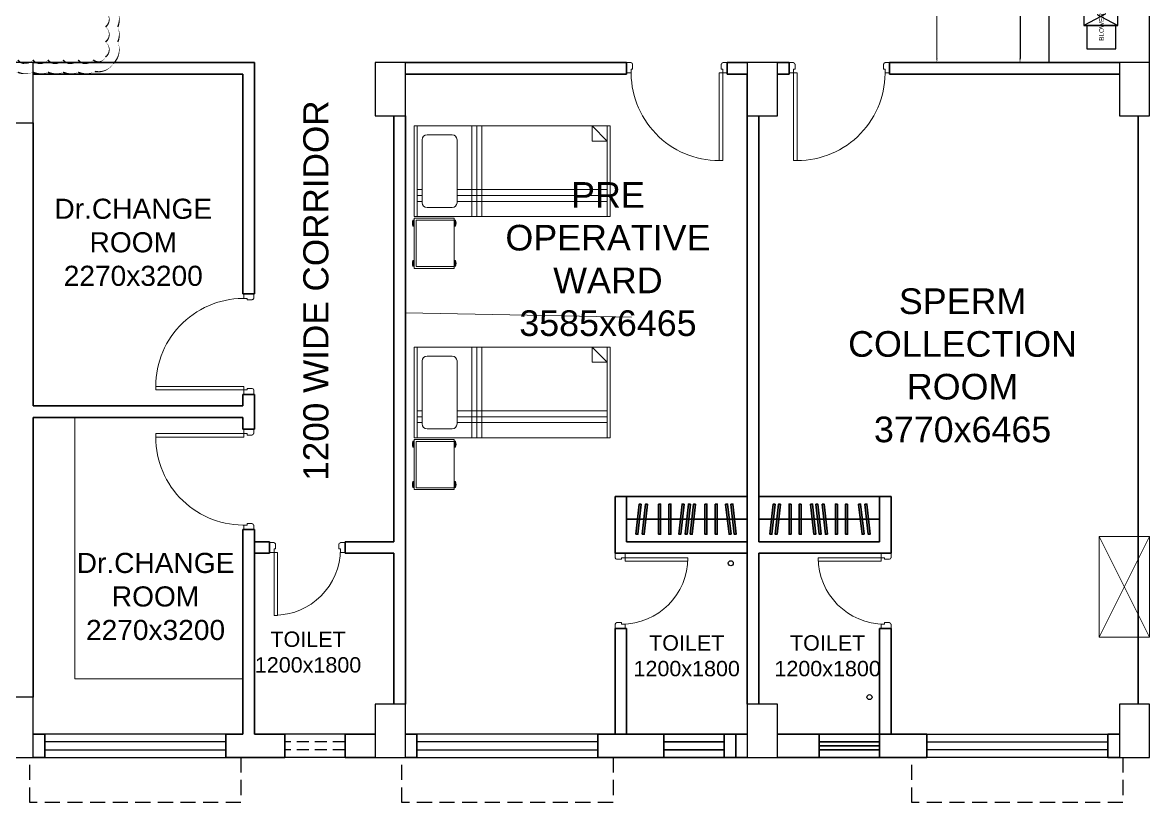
# Model space of a CAD drawing. Header units: millimetres. Extents: x 1319230 to 2124380, y -346496 to -91575.
# Drawn here: x 2096652 to 2107799, y -257826 to -250066 of the extents above; entities that cross this region are included whole.
import ezdxf
from ezdxf.enums import TextEntityAlignment as Align

# ---------------------------------------------------------------- set-up
doc = ezdxf.new("R2010")
doc.units = ezdxf.units.MM
doc.header["$LTSCALE"] = 600
doc.header["$MEASUREMENT"] = 0
doc.header["$PDMODE"] = 35
doc.linetypes.add('HIDDEN', pattern=[0.375, 0.25, -0.125])
for name, color, linetype in [('AIR SHOWER', 7, 'Continuous'), ('col', 5, 'Continuous'), ('Dimensions', 7, 'Continuous'), ('Lines', 7, 'Continuous'), ('MEP_HVAC_DRAIN_PIPE', 7, 'Continuous'), ('TEXT', 6, 'Continuous'), ('wall', 1, 'Continuous'), ('Window', 4, 'Continuous')]:
    doc.layers.add(name, color=color, linetype=linetype)
for name, color, linetype, lineweight in [('DIM', 7, 'Continuous', 0), ('DOOR', 144, 'Continuous', 13), ('funiture', 30, 'Continuous', 13), ('furniture', 30, 'Continuous', 9), ('P-Wall', 8, 'Continuous', 35), ('WIN', 151, 'Continuous', 9)]:
    doc.layers.add(name, color=color, linetype=linetype, lineweight=lineweight)
doc.styles.add('ARIAL', font='arial.ttf')
doc.styles.add('ROMANS', font='romans.shx')
doc.styles.get("Standard").update_dxf_attribs({"font": 'stylu.ttf'})
doc.linetypes.add('ZIGZAG', pattern='A,0.0001,-0.2,[131,ltypeshp.shx,S=0.2,R=0,X=-0.2,Y=0],-0.4,[131,ltypeshp.shx,S=0.2,R=180,X=0.2,Y=0],-0.2', length=0.8001)
doc.dimstyles.new('AEPL1', dxfattribs={"dimtxt": 100, "dimasz": 40, "dimexe": 1.25, "dimexo": 5, "dimtad": 0, "dimdec": 0, "dimtxsty": 'ROMANS', "dimcen": 2.5, "dimclrd": 250, "dimclre": 250, "dimclrt": 7, "dimadec": 0, "dimazin": 0, "dimtfac": 1, "dimtdec": 0, "dimtmove": 0, "dimatfit": 3, "dimfxl": 1, "dimlwd": 0, "dimlwe": 0, "dimarcsym": 0})
doc.dimstyles.new('BIGDFD', dxfattribs={"dimtxt": 8, "dimasz": 4, "dimexe": 1, "dimexo": 2, "dimtad": 1, "dimlfac": 10, "dimtxsty": 'Standard', "dimcen": 2.5, "dimclrd": 5, "dimclre": 3, "dimclrt": 1, "dimadec": 0, "dimazin": 0, "dimtfac": 1, "dimtmove": 0, "dimatfit": 3, "dimfxl": 1, "dimarcsym": 0})
doc.dimstyles.new('BIGDFD$0', dxfattribs={"dimtxt": 8, "dimasz": 4, "dimexe": 1, "dimexo": 2, "dimtad": 1, "dimlfac": 10, "dimtxsty": 'Standard', "dimcen": 2.5, "dimclrd": 5, "dimclre": 3, "dimclrt": 1, "dimadec": 0, "dimazin": 0, "dimtfac": 1, "dimtmove": 0, "dimatfit": 3, "dimfxl": 1, "dimarcsym": 0})

# ---------------------------------------------------------------- blocks, each defined once
blk = doc.blocks.new('A$C45A5314D')
at = {"layer": 'furniture', "color": 8, "ltscale": 0.75}
for p, q in [((-1962, 946), (-1950, 946)), ((-1962, 946), (-1950, 946)), ((-1962, 946), (-1962, 887)), ((-1962, 944), (-1950, 944)), ((-1962, 943), (-1950, 943)), ((-1962, 941), (-1950, 941)), ((-1962, 939), (-1950, 939)), ((-1962, 936), (-1950, 936)), ((-1962, 932), (-1950, 932)), ((-1962, 927), (-1950, 927)), ((-1962, 921), (-1950, 921)), ((-1962, 913), (-1950, 913)), ((-1962, 907), (-1950, 907)), ((-1962, 902), (-1950, 902)), ((-1962, 898), (-1950, 898)), ((-1962, 895), (-1950, 895)), ((-1962, 892), (-1950, 892)), ((-1950, 967), (-1550, 967)), ((-1950, 467), (-1950, 967)), ((-1930, 948), (-1930, 487)), ((-1930, 948), (-1550, 948)), ((-1550, 967), (-1550, 467)), ((-1538, 946), (-1550, 946)), ((-1538, 946), (-1550, 946)), ((-1538, 944), (-1550, 944)), ((-1538, 943), (-1550, 943)), ((-1538, 941), (-1550, 941)), ((-1538, 939), (-1550, 939)), ((-1538, 936), (-1550, 936)), ((-1538, 932), (-1550, 932)), ((-1538, 927), (-1550, 927)), ((-1538, 921), (-1550, 921)), ((-1538, 913), (-1550, 913)), ((-1538, 907), (-1550, 907)), ((-1538, 902), (-1550, 902)), ((-1538, 898), (-1550, 898)), ((-1538, 895), (-1550, 895)), ((-1538, 892), (-1550, 892)), ((-1538, 946), (-1538, 887)), ((-1962, 891), (-1950, 891)), ((-1962, 889), (-1950, 889)), ((-1962, 888), (-1950, 888)), ((-1962, 887), (-1950, 887)), ((-1538, 891), (-1550, 891)), ((-1538, 889), (-1550, 889)), ((-1538, 888), (-1550, 888)), ((-1538, 887), (-1550, 887)), ((-1962, 545), (-1950, 545)), ((-1962, 545), (-1950, 545)), ((-1962, 545), (-1962, 486)), ((-1962, 543), (-1950, 543)), ((-1962, 542), (-1950, 542)), ((-1962, 540), (-1950, 540)), ((-1962, 538), (-1950, 538)), ((-1962, 535), (-1950, 535)), ((-1962, 531), (-1950, 531)), ((-1962, 526), (-1950, 526)), ((-1962, 520), (-1950, 520)), ((-1962, 512), (-1950, 512)), ((-1962, 506), (-1950, 506)), ((-1962, 501), (-1950, 501)), ((-1962, 497), (-1950, 497)), ((-1962, 494), (-1950, 494)), ((-1962, 491), (-1950, 491)), ((-1962, 490), (-1950, 490)), ((-1962, 488), (-1950, 488)), ((-1962, 487), (-1950, 487)), ((-1962, 486), (-1950, 486)), ((-1962, 486), (-1950, 486)), ((-1550, 467), (-1950, 467)), ((-1550, 487), (-1930, 487)), ((-1538, 545), (-1550, 545)), ((-1538, 545), (-1550, 545)), ((-1538, 543), (-1550, 543)), ((-1538, 542), (-1550, 542)), ((-1538, 540), (-1550, 540)), ((-1538, 538), (-1550, 538)), ((-1538, 535), (-1550, 535)), ((-1538, 531), (-1550, 531)), ((-1538, 526), (-1550, 526)), ((-1538, 520), (-1550, 520)), ((-1538, 512), (-1550, 512)), ((-1538, 506), (-1550, 506)), ((-1538, 501), (-1550, 501)), ((-1538, 497), (-1550, 497)), ((-1538, 494), (-1550, 494)), ((-1538, 491), (-1550, 491)), ((-1538, 490), (-1550, 490)), ((-1538, 488), (-1550, 488)), ((-1538, 487), (-1550, 487)), ((-1538, 486), (-1550, 486)), ((-1538, 545), (-1538, 486))]:
    blk.add_line(p, q, dxfattribs=at)
at = {"layer": 'furniture', "color": 8}
for p, q in [((0, 450), (-1950, 450)), ((-1950, 450), (-1950, -450)), ((-1920, 450), (-1920, -450)), ((-1377, -450), (-1377, 450)), ((-1327, -450), (-1327, 450)), ((-1277, -450), (-1277, 450)), ((-30, -450), (-30, 450)), ((0, -450), (0, 450)), ((-1572, 362), (-1820, 362)), ((-1920, 300), (-1869, 300)), ((-1920, 241), (-1869, 241)), ((-1869, 313), (-1869, -313)), ((-1523, 313), (-1523, -313)), ((-1523, 300), (-30, 300)), ((-1523, 241), (-30, 241)), ((-1920, 182), (-1869, 182)), ((-1523, 182), (-30, 182)), ((-180, -450), (-30, -300)), ((-180, -450), (-180, -300)), ((-30, -300), (-180, -300)), ((-1820, -362), (-1572, -362)), ((-1950, -450), (0, -450))]:
    blk.add_line(p, q, dxfattribs=at)
at = {"layer": 'furniture', "color": 8, "ltscale": 0.75}
for centre, start, end in [((-1876, 917), 161.0754, 198.9247), ((-1624, 917), 341.0754, 18.9247), ((-1876, 516), 161.0754, 198.9247), ((-1624, 516), 341.0754, 18.9247)]:
    blk.add_arc(centre, 91.1, start, end, dxfattribs=at)
at = {"layer": 'furniture', "color": 8}
for centre, start, end in [((-1820, 313), 90, 180), ((-1572, 313), 0, 90), ((-1820, -313), 180, 270), ((-1572, -313), 270, 0)]:
    blk.add_arc(centre, 49.2, start, end, dxfattribs=at)
blk = doc.blocks.new('A$C19B8274B')
at = {"layer": 'DOOR'}
blk.add_line((-45, 925), (-80, 925), dxfattribs=at)
at = {"layer": 'DOOR', "color": 8}
for p, q in [((-80, 50), (-80, 925)), ((-45, 50), (-45, 925)), ((-45, 50), (-80, 50)), ((-955, -50), (-955, -47.5)), ((-940, -35), (-942.5, -35)), ((-60, -35), (-57.5, -35)), ((-45, -50), (-45, -47.5))]:
    blk.add_line(p, q, dxfattribs=at)
for points in [[(-940, 15), (-955, 15), (-955, 50), (-1000, 50), (-1000, -50), (-955, -50)], [(-940, -35), (-940, 15)], [(-60, 15), (-45, 15), (-45, 50), (0, 50), (0, -50), (-45, -50)], [(-60, -35), (-60, 15)]]:
    blk.add_lwpolyline(points, dxfattribs=at)
for centre, radius, start, end in [((-80, 50), 875, 90, 182.29244), ((-955, -35), 12.5, 270, 0), ((-45, -35), 12.5, 180, 270)]:
    blk.add_arc(centre, radius, start, end, dxfattribs=at)
blk = doc.blocks.new('750')
at = {"layer": 'DOOR', "color": 8}
for p, q in [((-50, 705), (-47.5, 705)), ((-35, 690), (-35, 692.5)), ((-50, 45), (-47.5, 45)), ((-35, 60), (-35, 57.5)), ((50, 45), (50, 80)), ((50, 80), (675, 80)), ((50, 45), (675, 45)), ((675, 45), (675, 80))]:
    blk.add_line(p, q, dxfattribs=at)
for points in [[(15, 690), (15, 705), (50, 705), (50, 750), (-50, 750), (-50, 705)], [(-35, 690), (15, 690)], [(15, 60), (15, 45), (50, 45), (50, 0), (-50, 0), (-50, 45)], [(-35, 60), (15, 60)]]:
    blk.add_lwpolyline(points, dxfattribs=at)
for centre, radius, start, end in [((-35, 705), 12.5, 180, 270), ((15, 45), 660, 0, 90), ((-35, 45), 12.5, 90, 180)]:
    blk.add_arc(centre, radius, start, end, dxfattribs=at)
blk = doc.blocks.new('W1800')
at = {"layer": 'wall', "color": 7}
for p, q in [((0, -58), (0, 173)), ((1800, 173), (1800, -58))]:
    blk.add_line(p, q, dxfattribs=at)
at = {"layer": 'Window'}
for p, q in [((0, 173), (1800, 173)), ((0, 98), (1800, 98)), ((1800, 18), (0, 18)), ((1800, -58), (0, -58))]:
    blk.add_line(p, q, dxfattribs=at)
blk = doc.blocks.new('*D141')
at = {"layer": 'AIR SHOWER', "color": 3, "lineweight": -2, "transparency": 16777216}
for p, q in [((72.8, 197.7), (72.8, 215.6)), ((162.8, 197.7), (162.8, 215.6))]:
    blk.add_line(p, q, dxfattribs=at)
at = {"layer": 'AIR SHOWER', "color": 5, "lineweight": -2, "transparency": 16777216}
blk.add_line((76.8, 214.6), (158.8, 214.6), dxfattribs=at)
at = {"layer": 'AIR SHOWER', "color": 5, "linetype": 'ByBlock', "transparency": 16777216}
for points in [[(76.8, 215.3), (76.8, 214), (72.8, 214.6)], [(158.8, 214), (158.8, 215.3), (162.8, 214.6)]]:
    blk.add_solid(points, dxfattribs=at)
at = {"layer": 'Defpoints', "color": 0, "linetype": 'ByBlock', "transparency": 16777216}
for p in [(162.8, 214.6), (72.8, 195.7), (162.8, 195.7)]:
    blk.add_point(p, dxfattribs=at)
at = {"layer": 'AIR SHOWER', "color": 1, "linetype": 'ByBlock', "transparency": 16777216, "insert": (130.4, 219.3), "char_height": 8, "attachment_point": 5}
blk.add_mtext('W1:900', dxfattribs=at)
blk = doc.blocks.new('*D142')
at = {"layer": 'AIR SHOWER', "color": 3, "lineweight": -2, "transparency": 16777216}
for p, q in [((0, 202.2), (0, 230.1)), ((170, 202.2), (170, 230.1))]:
    blk.add_line(p, q, dxfattribs=at)
at = {"layer": 'AIR SHOWER', "color": 5, "lineweight": -2, "transparency": 16777216}
blk.add_line((166, 229.1), (4, 229.1), dxfattribs=at)
at = {"layer": 'AIR SHOWER', "color": 5, "linetype": 'ByBlock', "transparency": 16777216}
for points in [[(4, 229.7), (4, 228.4), (0, 229.1)], [(166, 228.4), (166, 229.7), (170, 229.1)]]:
    blk.add_solid(points, dxfattribs=at)
at = {"layer": 'Defpoints', "color": 0, "linetype": 'ByBlock', "transparency": 16777216}
for p in [(0, 229.1), (0, 200.2), (170, 200.2)]:
    blk.add_point(p, dxfattribs=at)
at = {"layer": 'AIR SHOWER', "color": 1, "linetype": 'ByBlock', "transparency": 16777216, "insert": (115.3, 233.7), "char_height": 8, "attachment_point": 5}
blk.add_mtext('W:1700', dxfattribs=at)
blk = doc.blocks.new('nolllw new')
for p, q in [((-139, 14), (-138, 15)), ((-124, 16), (-137, 16)), ((-123, 15), (-107, -15)), ((-113, 14), (-3, 14)), ((8, 15), (-8, -15)), ((9, 16), (22, 16)), ((23, 14), (23, 16)), ((23, 14), (23, 15)), ((-100, -16), (-106, -16)), ((-15, -16), (-9, -16))]:
    blk.add_line(p, q)
at = {"color": 19}
for p, q in [((-124, 16), (-58, 16)), ((9, 16), (-58, 16)), ((-100, -34), (-15, -34))]:
    blk.add_line(p, q, dxfattribs=at)
at = {"color": 1}
for p, q in [((-75, 15), (-75, 11)), ((-41, 15), (-41, 11)), ((-100, -27), (-100, -34)), ((-15, -27), (-15, -34))]:
    blk.add_line(p, q, dxfattribs=at)
at = {"color": 3}
for p, q in [((-113, -5), (-113, -13)), ((-110, -16), (-110, -16)), ((-109, -17), (-101, -34)), ((-100, -34), (-100, -34)), ((-15, -34), (-15, -34)), ((-7, -17), (-14, -34)), ((-6, -16), (-5, -16)), ((-2, -5), (-2, -13))]:
    blk.add_line(p, q, dxfattribs=at)
for centre, radius, start, end in [((-137, 15), 1, 90, 159.381), ((-124, 15), 1, 27.8597, 90), ((9, 15), 1, 90, 152.1403), ((22, 15), 1, 20.619, 90), ((-106, -15), 1, 207.8597, 270), ((-100, -15), 1, 270, 343.3261), ((-61, -27), 40.2, 161.5212, 163.3261), ((-54, -27), 40.2, 16.6739, 18.4788), ((-15, -15), 1, 196.6739, 270), ((-9, -15), 1, 270, 332.1403)]:
    blk.add_arc(centre, radius, start, end)
at = {"color": 1}
for centre, radius, start, end in [((-61, -27), 39.2, 111.5891, 180), ((-74, 15), 0.396, 106.6984, 167.5275), ((-76, 11), 1, 291.5891, 0), ((-41, 15), 0.396, 12.4725, 73.3016), ((-40, 11), 1, 180, 248.4109), ((-54, -27), 39.2, 0, 68.4109)]:
    blk.add_arc(centre, radius, start, end, dxfattribs=at)
at = {"color": 3}
for centre, radius, start, end in [((-110, -13), 3, 180, 270), ((-110, -17), 1, 24.7129, 90), ((-100, -34), 0.5, 204.7129, 270), ((-15, -34), 0.5, 270, 335.2871), ((-6, -17), 1, 90, 155.2871), ((-5, -13), 3, 270, 0)]:
    blk.add_arc(centre, radius, start, end, dxfattribs=at)
blk = doc.blocks.new('*D144')
at = {"layer": 'AIR SHOWER', "color": 3, "lineweight": -2, "transparency": 16777216}
for p, q in [((172, 200.2), (208, 200.2)), ((172, 100.2), (208, 100.2))]:
    blk.add_line(p, q, dxfattribs=at)
at = {"layer": 'AIR SHOWER', "color": 5, "lineweight": -2, "transparency": 16777216}
blk.add_line((207, 104.2), (207, 196.2), dxfattribs=at)
at = {"layer": 'AIR SHOWER', "color": 5, "linetype": 'ByBlock', "transparency": 16777216}
for points in [[(207.7, 196.2), (206.4, 196.2), (207, 200.2)], [(206.4, 104.2), (207.7, 104.2), (207, 100.2)]]:
    blk.add_solid(points, dxfattribs=at)
at = {"layer": 'Defpoints', "color": 0, "linetype": 'ByBlock', "transparency": 16777216}
for p in [(170, 200.2), (207, 200.2), (170, 100.2)]:
    blk.add_point(p, dxfattribs=at)
at = {"layer": 'AIR SHOWER', "color": 1, "linetype": 'ByBlock', "transparency": 16777216, "insert": (202.4, 155.3), "char_height": 8, "attachment_point": 5, "rotation": 90}
blk.add_mtext('D:1000', dxfattribs=at)
blk = doc.blocks.new('*D145')
at = {"layer": 'AIR SHOWER', "color": 3, "lineweight": -2, "transparency": 16777216}
for p, q in [((166, 195.7), (188.8, 195.7)), ((166, 104.7), (188.8, 104.7))]:
    blk.add_line(p, q, dxfattribs=at)
at = {"layer": 'AIR SHOWER', "color": 5, "lineweight": -2, "transparency": 16777216}
blk.add_line((187.8, 191.7), (187.8, 108.7), dxfattribs=at)
at = {"layer": 'AIR SHOWER', "color": 5, "linetype": 'ByBlock', "transparency": 16777216}
for points in [[(188.5, 191.7), (187.2, 191.7), (187.8, 195.7)], [(187.2, 108.7), (188.5, 108.7), (187.8, 104.7)]]:
    blk.add_solid(points, dxfattribs=at)
at = {"layer": 'Defpoints', "color": 0, "linetype": 'ByBlock', "transparency": 16777216}
for p in [(164, 195.7), (164, 104.7), (187.8, 104.7)]:
    blk.add_point(p, dxfattribs=at)
at = {"layer": 'AIR SHOWER', "color": 1, "linetype": 'ByBlock', "transparency": 16777216, "insert": (183.2, 150.2), "char_height": 8, "attachment_point": 5, "rotation": 90}
blk.add_mtext('D1:910', dxfattribs=at)
blk = doc.blocks.new('*D165')
at = {"layer": 'Defpoints', "color": 0, "transparency": 16777216}
for p in [(2105744, -248166), (2106196, -248166), (2106196, -250466)]:
    blk.add_point(p, dxfattribs=at)
at = {"layer": 'Dimensions', "color": 250, "lineweight": 0, "transparency": 16777216}
for p, q in [((2106191, -248166), (2105743, -248166)), ((2105744, -248206), (2105744, -249139)), ((2105744, -250426), (2105744, -249492)), ((2106191, -250466), (2105743, -250466))]:
    blk.add_line(p, q, dxfattribs=at)
at = {"layer": 'Dimensions', "color": 250, "transparency": 16777216}
for points in [[(2105751, -248206), (2105738, -248206), (2105744, -248166)], [(2105738, -250426), (2105751, -250426), (2105744, -250466)]]:
    blk.add_solid(points, dxfattribs=at)
at = {"layer": 'Dimensions', "color": 7, "transparency": 16777216, "insert": (2105744, -249316), "char_height": 100, "attachment_point": 5, "rotation": 90, "style": 'ROMANS'}
blk.add_mtext('2300', dxfattribs=at)
blk = doc.blocks.new('AIR SHOWER')
at = {"layer": 'AIR SHOWER'}
h = blk.add_hatch(dxfattribs=at)
h.set_pattern_fill('ANSI37', color=8, scale=0.24, angle=180, style=0)
h.set_pattern_definition([(45, (-36516.70436, 5170.6153), (-0.538815367, 0.538815367), []), (135, (-36516.70436, 5170.6153), (-0.538815367, -0.538815367), [])])
h.paths.add_polyline_path([(63.7649, 110.1138), (54.9235, 110.1138), (54.9235, 189.8012), (63.7649, 189.8012)])
h = blk.add_hatch(dxfattribs=at)
h.set_pattern_fill('ANSI37', color=8, scale=0.24, angle=180, style=0)
h.set_pattern_definition([(45, (-52704.6564, 3586.6221), (-0.538815367, 0.538815367), []), (135, (-52704.6564, 3586.6221), (-0.538815367, -0.538815367), [])])
h.paths.add_polyline_path([(54.9235, 189.5272), (63.7649, 189.5272), (63.7649, 182.3028), (54.9235, 182.3028)])
at = {"layer": 'AIR SHOWER', "color": 8}
for p, q in [((159.5, 200.2351), (159.5, 300.4701)), ((164, 300.4701), (159.5, 300.4701)), ((164, 300.4701), (164, 200.2351)), ((171.05, 295.4201), (164, 295.4201)), ((171.05, 293.5201), (164, 293.5201)), ((159.5, 265.8021), (160.1, 265.8021)), ((160.1, 234.8021), (160.1, 265.8021)), ((160.1, 264.3021), (163.4, 264.3021)), ((163.4, 265.8021), (163.4, 234.8021)), ((163.4, 265.8021), (164, 265.8021)), ((159.5, 234.8021), (160.1, 234.8021)), ((160.1, 236.3021), (163.4, 236.3021)), ((163.4, 234.8021), (164, 234.8021)), ((0, 100.2351), (0, 200.2351)), ((0, 200.2351), (170, 200.2351)), ((63.7649, 200.2351), (63.7649, 195.7351)), ((63.7649, 100.2351), (63.7649, 200.2351)), ((63.7649, 195.7351), (164, 195.7351)), ((72.7649, 195.7351), (164, 195.7351)), ((72.7649, 195.7351), (72.7649, 104.7351)), ((162.7649, 195.7351), (162.7649, 104.7351)), ((162.7649, 195.7351), (162.7649, 104.7351)), ((164, 200.2351), (164, 195.7351)), ((170, 100.2351), (170, 200.2351)), ((170, 100.2351), (170, 200.2351)), ((54.9235, 165.7555), (36.841, 131.8309)), ((54.9235, 131.8309), (36.841, 165.7555)), ((63.7649, 104.7351), (164, 104.7351)), ((63.7649, 104.7351), (63.7649, 100.2351)), ((164, 100.2351), (164, 104.7351)), ((0, 100.2351), (170, 100.2351)), ((159.5, 100.2351), (159.5, 0)), ((164, 0), (164, 100.2351)), ((159.5, 65.6681), (160.1, 65.6681)), ((160.1, 65.6681), (160.1, 34.6681)), ((160.1, 64.1681), (163.4, 64.1681)), ((163.4, 34.6681), (163.4, 65.6681)), ((163.4, 65.6681), (164, 65.6681)), ((159.5, 34.6681), (160.1, 34.6681)), ((160.1, 36.1681), (163.4, 36.1681)), ((163.4, 34.6681), (164, 34.6681)), ((164, 0), (159.5, 0)), ((171.05, 6.95), (164, 6.95)), ((171.05, 5.05), (164, 5.05))]:
    blk.add_line(p, q, dxfattribs=at)
for points in [[(63.7649, 190.0987), (54.9235, 190.0987), (54.9235, 110.1138), (63.7649, 110.1138)], [(86.4277, 195.7351), (72.7649, 195.7351), (72.7649, 191.2865), (86.4277, 191.2865)], [(74.6432, 195.334), (85.2425, 195.334), (85.2425, 195.7351), (74.6432, 195.7351)], [(36.841, 162.4912), (13.6037, 162.4912), (13.6037, 133.8537), (36.841, 133.8537)], [(54.9235, 165.7555), (36.841, 165.7555), (36.841, 131.8309), (54.9235, 131.8309)], [(86.4277, 104.7351), (72.7649, 104.7351), (72.7649, 109.1836), (86.4277, 109.1836)], [(74.6432, 105.1361), (85.2425, 105.1361), (85.2425, 104.7351), (74.6432, 104.7351)], [(22.7846, 100.2351), (32.79, 100.2351), (32.79, 100.2351), (22.7846, 100.2351)], [(22.7846, 100.2351), (34.2228, 100.2351), (34.2228, 99.8821), (22.7846, 99.8821)], [(38.3459, 100.2351), (39.8996, 100.2351), (39.8996, 99.8823), (38.3459, 99.8823)]]:
    blk.add_lwpolyline(points, close=True, dxfattribs=at)
at = {"layer": 'AIR SHOWER', "color": 8, "lineweight": 0}
for centre, start, end in [((164, 200.2351), 90, 180), ((164, 100.2351), 180, 270)]:
    blk.add_arc(centre, 100.2351, start, end, dxfattribs=at)
at = {"layer": 'AIR SHOWER', "color": 8}
for centre in [(171.05, 294.4701), (171.05, 6)]:
    blk.add_arc(centre, 0.95, 270, 90, dxfattribs=at)
at = {"layer": 'AIR SHOWER', "color": 8, "xscale": -0.1, "yscale": 0.1, "zscale": 0.1}
for p, rotation in [((164.3039, 177.8504), 89.99999999999997), ((71.3723, 172.6198), 269.9999999999856), ((164.3039, 127.8504), 89.99999999999997), ((71.3723, 122.6198), 269.9999999999856)]:
    blk.add_blockref('nolllw new', p, dxfattribs=dict(at, rotation=rotation))
at = {"layer": 'AIR SHOWER', "color": 8}
for s, height, p in [('EXIT', 9.14932, (105.2922, 244.8428)), ('AIR SHOWER', 9.14932, (82.7486, 148.4504)), ('BLOWER', 4.57466, (21.8029, 145.8279)), ('CONTROLS', 4.57466, (21.5589, 94.8755)), ('ENTRY', 9.14932, (107.2005, 68.4017))]:
    blk.add_text(s, height=height, dxfattribs=at).set_placement(p)
for base, p1, p2, angle, text, dimstyle, picture, middle in [((0, 229.071), (170, 200.2351), (0, 200.2351), 180, 'W:1700', 'BIGDFD', '*D142', (115.3408, 229.071)), ((162.7649, 214.648), (72.7649, 195.7351), (162.7649, 195.7351), 180, 'W1:900', 'BIGDFD', '*D141', (130.4357, 214.648)), ((207.0183, 200.2351), (170, 100.2351), (170, 200.2351), 90, 'D:<>', 'BIGDFD$0', '*D144', (207.0183, 155.2726))]:
    dim = blk.add_linear_dim(base=base, p1=p1, p2=p2, angle=angle, text=text, dimstyle=dimstyle, dxfattribs=at)
    dim.commit()
    dim.dimension.update_dxf_attribs({"geometry": picture, "text_midpoint": middle, "dimtype": 128})
dim = blk.add_linear_dim(base=(187.8331, 104.7351), p1=(164, 195.7351), p2=(164, 104.7351), angle=90, text='D1:<>', dimstyle='BIGDFD$0', dxfattribs=at)
dim.commit()
dim.dimension.update_dxf_attribs({"geometry": '*D145', "text_midpoint": (183.2081, 150.2351)})

msp = doc.modelspace()

# ---------------------------------------------------------------- linework, layer by layer
at = {"layer": 'col'}
for points in [[(2096409.1, -251065.8), (2096759.1, -251065.8), (2096759.1, -250465.8), (2096409.1, -250465.8)], [(2096409.1, -251065.8), (2096759.1, -251065.8), (2096759.1, -250465.8), (2096409.1, -250465.8)], [(2100159.1, -250995.8), (2100459.1, -250995.8), (2100459.1, -250465.8), (2100159.1, -250465.8)], [(2100159.1, -250995.8), (2100459.1, -250995.8), (2100459.1, -250465.8), (2100159.1, -250465.8)], [(2103859.1, -250995.8), (2104159.1, -250995.8), (2104159.1, -250465.8), (2103859.1, -250465.8)], [(2103859.1, -250995.8), (2104159.1, -250995.8), (2104159.1, -250465.8), (2103859.1, -250465.8)], [(2107559.1, -250995.8), (2107859.1, -250995.8), (2107859.1, -250465.8), (2107559.1, -250465.8)], [(2107559.1, -250995.8), (2107859.1, -250995.8), (2107859.1, -250465.8), (2107559.1, -250465.8)], [(2096409.1, -257375.8), (2096759.1, -257375.8), (2096759.1, -256775.8), (2096409.1, -256775.8)], [(2096409.1, -257375.8), (2096759.1, -257375.8), (2096759.1, -256775.8), (2096409.1, -256775.8)], [(2100159.1, -257375.8), (2100459.1, -257375.8), (2100459.1, -256845.8), (2100159.1, -256845.8)], [(2100159.1, -257375.8), (2100459.1, -257375.8), (2100459.1, -256845.8), (2100159.1, -256845.8)], [(2103859.1, -257375.8), (2104159.1, -257375.8), (2104159.1, -256845.8), (2103859.1, -256845.8)], [(2103859.1, -257375.8), (2104159.1, -257375.8), (2104159.1, -256845.8), (2103859.1, -256845.8)], [(2107559.1, -257375.8), (2107859.1, -257375.8), (2107859.1, -256845.8), (2107559.1, -256845.8)], [(2107559.1, -257375.8), (2107859.1, -257375.8), (2107859.1, -256845.8), (2107559.1, -256845.8)]]:
    msp.add_lwpolyline(points, close=True, dxfattribs=at)
at = {"layer": 'DIM', "color": 5}
msp.add_lwpolyline([(2097599.8, -249960.4, 0, 15, -0.201399), (2097599.8, -250110.4, 0, 15, -0.201399), (2097599.8, -250260.4, 0, 15, -0.3077757), (2097556.6, -250473.9, 0, 15, -0.3098283), (2097371.8, -250553.8, 0, 15, -0.225144), (2097205.9, -250561.3, 0, 15, -0.201399), (2097055.9, -250561.3, 0, 15, -0.201399), (2096905.9, -250561.3, 0, 15, -0.201399), (2096755.9, -250561.3, 0, 15, -0.201399), (2096605.9, -250561.3, 0, 15, -0.201399), (2096455.9, -250561.3, 0, 15, -0.201399), (2096305.9, -250561.3, 0, 15, -0.201399), (2096155.9, -250561.3, 0, 15, -0.2144985), (2095997.1, -250557.3, 0, 15, -0.3154019), (2095796.9, -250489.7, 0, 15, -0.3151164), (2095749.9, -250272.6, 0, 15, -0.201399), (2095749.9, -250122.6, 0, 15, -0.201399), (2095749.9, -249972.6, 0, 15, -0.201399)], format="xyseb", dxfattribs=at)
at = {"layer": 'DIM', "color": 1}
msp.add_lwpolyline([(2097477.4, -249960.4, 0, 15, -0.5), (2097477.4, -250110.4, 0, 15, -0.5), (2097477.4, -250260.4, 0, 15, -0.5), (2097477.4, -250410.4, 0, 15, -0.5), (2097355.9, -250438.9, 0, 15, -0.5), (2097205.9, -250438.9, 0, 15, -0.5), (2097055.9, -250438.9, 0, 15, -0.5), (2096905.9, -250438.9, 0, 15, -0.5), (2096755.9, -250438.9, 0, 15, -0.5), (2096605.9, -250438.9, 0, 15, -0.5), (2096455.9, -250438.9, 0, 15, -0.5), (2096305.9, -250438.9, 0, 15, -0.5), (2096155.9, -250438.9, 0, 15, -0.5), (2096005.9, -250438.9, 0, 15, -0.5), (2095872.3, -250422.6, 0, 15, -0.5), (2095872.3, -250272.6, 0, 15, -0.5), (2095872.3, -250122.6, 0, 15, -0.5), (2095872.3, -249972.6, 0, 15, -0.5)], format="xyseb", dxfattribs=at)
at = {"layer": 'funiture', "color": 8}
msp.add_lwpolyline([(2098844.1, -256595.8), (2097174.1, -256595.8), (2097174.1, -253995.8)], dxfattribs=at)
at = {"layer": 'furniture', "color": 8, "linetype": 'ZIGZAG', "ltscale": 0.5}
msp.add_line((2102709.1, -252996.8), (2100459.1, -252954.7), dxfattribs=at)
at = {"layer": 'Lines', "linetype": 'HIDDEN'}
for points in [[(2098824.1, -257375.8), (2098824.1, -257825.8), (2096724.1, -257825.8), (2096724.1, -257375.8)], [(2102524.1, -257375.8), (2102524.1, -257825.8), (2100424.1, -257825.8), (2100424.1, -257375.8)], [(2107594.1, -257375.8), (2107594.1, -257825.8), (2105494.1, -257825.8), (2105494.1, -257375.8)]]:
    msp.add_lwpolyline(points, dxfattribs=at)
at = {"layer": 'MEP_HVAC_DRAIN_PIPE', "linetype": 'ByBlock'}
for centre in [(2103694.7, -255445.8), (2105074.1, -256777)]:
    msp.add_circle(centre, 25, dxfattribs=at)
at = {"layer": 'P-Wall', "color": 8, "linetype": 'Continuous'}
for p, q in [((2096759.1, -250465.8), (2098959.1, -250465.8)), ((2100459.1, -250465.8), (2102659.1, -250465.8)), ((2103659.1, -250580.8), (2103659.1, -250465.8)), ((2103659.1, -250465.8), (2103859.1, -250465.8)), ((2104159.1, -250465.8), (2104274.1, -250465.8)), ((2104274.1, -250580.8), (2104274.1, -250465.8)), ((2105274.1, -250465.8), (2107559.1, -250465.8)), ((2105274.1, -250580.8), (2105274.1, -250465.8)), ((2096759.1, -250580.8), (2098844.1, -250580.8)), ((2100459.1, -250580.8), (2102659.1, -250580.8)), ((2103659.1, -250580.8), (2103859.1, -250580.8)), ((2104159.1, -250580.8), (2104274.1, -250580.8)), ((2105274.1, -250580.8), (2107559.1, -250580.8)), ((2096759.1, -251065.8), (2096759.1, -253880.8)), ((2098844.1, -252765.8), (2098959.1, -252765.8)), ((2098844.1, -253765.8), (2098959.1, -253765.8)), ((2096759.1, -253880.8), (2098844.1, -253880.8)), ((2096759.1, -253995.8), (2096759.1, -256775.8)), ((2096759.1, -253995.8), (2098844.1, -253995.8)), ((2098844.1, -254110.8), (2098959.1, -254110.8)), ((2098844.1, -255110.8), (2098959.1, -255110.8)), ((2099259.1, -257145.8), (2099259.1, -257375.8)), ((2099859.1, -257145.8), (2099859.1, -257375.8))]:
    msp.add_line(p, q, dxfattribs=at)
at = {"layer": 'P-Wall', "color": 8}
for p, q in [((2098959.1, -250465.8), (2098959.1, -252765.8)), ((2102659.1, -250465.8), (2102659.1, -250580.8)), ((2098844.1, -252765.8), (2098844.1, -250580.8)), ((2103859.1, -255460.8), (2103859.1, -250580.8)), ((2100344.1, -255230.8), (2100344.1, -250995.8)), ((2100459.1, -256845.8), (2100459.1, -250995.8)), ((2103974.1, -255230.8), (2103974.1, -250995.8)), ((2107744.1, -250995.8), (2107744.1, -256845.8)), ((2098844.1, -253880.8), (2098844.1, -253765.8)), ((2098959.1, -254110.8), (2098959.1, -253765.8)), ((2098844.1, -254110.8), (2098844.1, -253995.8)), ((2102659.1, -254780.8), (2102544.1, -254780.8)), ((2102544.1, -255345.8), (2102544.1, -254780.8)), ((2102659.1, -255230.8), (2102659.1, -254780.8)), ((2102659.1, -254780.8), (2103859.1, -254780.8)), ((2105174.1, -254780.8), (2103974.1, -254780.8)), ((2105174.1, -254780.8), (2105289.1, -254780.8)), ((2105174.1, -255230.8), (2105174.1, -254780.8)), ((2105289.1, -255345.8), (2105289.1, -254780.8)), ((2102659.1, -255005.8), (2103859.1, -255005.8)), ((2105174.1, -255005.8), (2103974.1, -255005.8)), ((2098844.1, -257145.8), (2098844.1, -255110.8)), ((2098959.1, -257145.8), (2098959.1, -255110.8)), ((2098959.1, -255230.8), (2099109.1, -255230.8)), ((2099109.1, -255345.8), (2099109.1, -255230.8)), ((2099859.1, -255345.8), (2099859.1, -255230.8)), ((2099859.1, -255230.8), (2100344.1, -255230.8)), ((2102659.1, -255230.8), (2103859.1, -255230.8)), ((2105174.1, -255230.8), (2103974.1, -255230.8)), ((2098959.1, -255345.8), (2099109.1, -255345.8)), ((2099859.1, -255345.8), (2100344.1, -255345.8)), ((2100344.1, -256845.8), (2100344.1, -255345.8)), ((2102544.1, -255345.8), (2103859.1, -255345.8)), ((2103859.1, -256845.8), (2103859.1, -255345.8)), ((2105289.1, -255345.8), (2103974.1, -255345.8)), ((2103974.1, -256845.8), (2103974.1, -255345.8)), ((2102544.1, -256095.8), (2102659.1, -256095.8)), ((2102544.1, -257145.8), (2102544.1, -256095.8)), ((2102659.1, -257145.8), (2102659.1, -256095.8)), ((2105289.1, -256095.8), (2105174.1, -256095.8)), ((2105174.1, -257145.8), (2105174.1, -256095.8)), ((2105289.1, -257145.8), (2105289.1, -256095.8)), ((2096874.1, -257145.8), (2096759.1, -257145.8)), ((2096874.1, -257145.8), (2096874.1, -257375.8)), ((2098674.1, -257145.8), (2098844.1, -257145.8)), ((2098674.1, -257145.8), (2098674.1, -257375.8)), ((2098959.1, -257145.8), (2099259.1, -257145.8)), ((2099859.1, -257145.8), (2100159.1, -257145.8)), ((2100459.1, -257145.8), (2100574.1, -257145.8)), ((2100574.1, -257145.8), (2100574.1, -257375.8)), ((2102374.1, -257145.8), (2102544.1, -257145.8)), ((2102374.1, -257145.8), (2102374.1, -257375.8)), ((2102374.1, -257145.8), (2103859.1, -257145.8)), ((2102374.1, -257145.8), (2102374.1, -257375.8)), ((2102659.1, -257145.8), (2103029.1, -257145.8)), ((2103629.1, -257145.8), (2103029.1, -257145.8)), ((2103029.1, -257145.8), (2103029.1, -257375.8)), ((2103629.1, -257145.8), (2103859.1, -257145.8)), ((2103629.1, -257145.8), (2103629.1, -257375.8)), ((2103744.1, -257145.8), (2103744.1, -257375.8)), ((2103859.1, -257145.8), (2103744.1, -257145.8)), ((2104389.1, -257145.8), (2104159.1, -257145.8)), ((2104389.1, -257145.8), (2104159.1, -257145.8)), ((2105644.1, -257145.8), (2104159.1, -257145.8)), ((2104989.1, -257145.8), (2104389.1, -257145.8)), ((2104989.1, -257145.8), (2104389.1, -257145.8)), ((2104574.1, -257145.8), (2104574.1, -257375.8)), ((2104574.1, -257145.8), (2104574.1, -257375.8)), ((2105174.1, -257145.8), (2104989.1, -257145.8)), ((2105174.1, -257145.8), (2104989.1, -257145.8)), ((2105174.1, -257145.8), (2105174.1, -257375.8)), ((2105174.1, -257145.8), (2105174.1, -257375.8)), ((2105644.1, -257145.8), (2105644.1, -257375.8)), ((2107444.1, -257145.8), (2107559.1, -257145.8)), ((2107444.1, -257145.8), (2107444.1, -257375.8)), ((2107444.1, -257145.8), (2107444.1, -257375.8)), ((2107444.1, -257145.8), (2107559.1, -257145.8)), ((2103629.1, -257220.8), (2103029.1, -257220.8)), ((2105174.1, -257220.8), (2104574.1, -257220.8)), ((2105174.1, -257220.8), (2104574.1, -257220.8)), ((2105174.1, -257260.8), (2104574.1, -257260.8)), ((2096874.1, -257375.8), (2096759.1, -257375.8)), ((2098674.1, -257375.8), (2099259.1, -257375.8)), ((2099859.1, -257375.8), (2100159.1, -257375.8)), ((2100459.1, -257375.8), (2100574.1, -257375.8)), ((2102374.1, -257375.8), (2103029.1, -257375.8)), ((2102374.1, -257375.8), (2103859.1, -257375.8)), ((2103629.1, -257300.8), (2103029.1, -257300.8)), ((2103629.1, -257375.8), (2103029.1, -257375.8)), ((2103629.1, -257375.8), (2103859.1, -257375.8)), ((2103859.1, -257375.8), (2103744.1, -257375.8)), ((2104389.1, -257375.8), (2104159.1, -257375.8)), ((2105644.1, -257375.8), (2104159.1, -257375.8)), ((2104989.1, -257375.8), (2104389.1, -257375.8)), ((2104389.1, -257375.8), (2104989.1, -257375.8)), ((2105174.1, -257300.8), (2104574.1, -257300.8)), ((2107444.1, -257375.8), (2107559.1, -257375.8))]:
    msp.add_line(p, q, dxfattribs=at)
at = {"layer": 'P-Wall'}
for points in [[(2102804.7, -254858.2), (2102771.1, -255156.8), (2102751.2, -255155), (2102784.8, -254856.5), (2102804.7, -254858.2)], [(2102867.2, -254858.2), (2102833.6, -255156.8), (2102813.7, -255155), (2102847.3, -254856.5), (2102867.2, -254858.2)], [(2102977.1, -254857.5), (2102977.1, -255157.5), (2102997.1, -255157.5), (2102997.1, -254857.5), (2102977.1, -254857.5)], [(2103078.7, -254857.5), (2103078.7, -255157.5), (2103098.7, -255157.5), (2103098.7, -254857.5), (2103078.7, -254857.5)], [(2103230.7, -254858.2), (2103197.1, -255156.8), (2103177.2, -255155), (2103210.8, -254856.5), (2103230.7, -254858.2)], [(2103293.2, -254858.2), (2103259.6, -255156.8), (2103239.7, -255155), (2103273.3, -254856.5), (2103293.2, -254858.2)], [(2103345.2, -254858.2), (2103311.6, -255156.8), (2103291.7, -255155), (2103325.3, -254856.5), (2103345.2, -254858.2)], [(2103438, -254857.5), (2103438, -255157.5), (2103458, -255157.5), (2103458, -254857.5), (2103438, -254857.5)], [(2103539.6, -254857.5), (2103539.6, -255157.5), (2103559.6, -255157.5), (2103559.6, -254857.5), (2103539.6, -254857.5)], [(2103643.7, -254858.2), (2103677.3, -255156.8), (2103697.2, -255155), (2103663.6, -254856.5), (2103643.7, -254858.2)], [(2103695.7, -254858.2), (2103729.3, -255156.8), (2103749.2, -255155), (2103715.6, -254856.5), (2103695.7, -254858.2)], [(2104137.5, -254858.2), (2104103.9, -255156.8), (2104084, -255155), (2104117.6, -254856.5), (2104137.5, -254858.2)], [(2104189.5, -254858.2), (2104155.9, -255156.8), (2104136, -255155), (2104169.6, -254856.5), (2104189.5, -254858.2)], [(2104293.6, -254857.5), (2104293.6, -255157.5), (2104273.6, -255157.5), (2104273.6, -254857.5), (2104293.6, -254857.5)], [(2104395.1, -254857.5), (2104395.1, -255157.5), (2104375.1, -255157.5), (2104375.1, -254857.5), (2104395.1, -254857.5)], [(2104488, -254858.2), (2104521.6, -255156.8), (2104541.5, -255155), (2104507.9, -254856.5), (2104488, -254858.2)], [(2104540, -254858.2), (2104573.6, -255156.8), (2104593.5, -255155), (2104559.9, -254856.5), (2104540, -254858.2)], [(2104602.5, -254858.2), (2104636.1, -255156.8), (2104656, -255155), (2104622.4, -254856.5), (2104602.5, -254858.2)], [(2104754.5, -254857.5), (2104754.5, -255157.5), (2104734.5, -255157.5), (2104734.5, -254857.5), (2104754.5, -254857.5)], [(2104856.1, -254857.5), (2104856.1, -255157.5), (2104836.1, -255157.5), (2104836.1, -254857.5), (2104856.1, -254857.5)], [(2104966, -254858.2), (2104999.6, -255156.8), (2105019.5, -255155), (2104985.9, -254856.5), (2104966, -254858.2)], [(2105028.5, -254858.2), (2105062.1, -255156.8), (2105082, -255155), (2105048.4, -254856.5), (2105028.5, -254858.2)]]:
    msp.add_lwpolyline(points, dxfattribs=at)
at = {"layer": 'WIN', "color": 8, "linetype": 'Continuous'}
for p, q in [((2107359.1, -256180.4), (2107859.1, -255180.4)), ((2107859.1, -256180.4), (2107359.1, -255180.4))]:
    msp.add_line(p, q, dxfattribs=at)
at = {"layer": 'WIN', "linetype": 'Continuous'}
msp.add_lwpolyline([(2107859.1, -256180.4), (2107359.1, -256180.4), (2107359.1, -255180.4), (2107859.1, -255180.4)], close=True, dxfattribs=at)
at = {"layer": 'Window', "ltscale": 750}
for p, q in [((2099859.1, -257145.8), (2099259.1, -257145.8)), ((2099859.1, -257375.8), (2099259.1, -257375.8))]:
    msp.add_line(p, q, dxfattribs=at)
at = {"layer": 'Window', "linetype": 'HIDDEN', "ltscale": 0.8}
for p, q in [((2099859.1, -257220.8), (2099259.1, -257220.8)), ((2099859.1, -257300.8), (2099259.1, -257300.8))]:
    msp.add_line(p, q, dxfattribs=at)

# ---------------------------------------------------------------- block references
at = {"layer": 'AIR SHOWER', "color": 8, "xscale": 10, "yscale": 10, "zscale": 10, "rotation": 90}
msp.add_blockref('AIR SHOWER', (2108861.4, -250465.8), dxfattribs=at)
at = {"layer": 'DOOR', "linetype": 'Continuous', "xscale": -1}
for p, rotation in [((2103659.1, -250515.8), 180), ((2098901.6, -253765.8), 89.99999999999972)]:
    msp.add_blockref('A$C19B8274B', p, dxfattribs=dict(at, rotation=rotation))
at = {"layer": 'DOOR', "linetype": 'Continuous'}
for p, rotation in [((2104274.1, -250515.8), 180), ((2098901.6, -254110.8), 90)]:
    msp.add_blockref('A$C19B8274B', p, dxfattribs=dict(at, rotation=rotation))
at = {"layer": 'DOOR', "rotation": 270}
msp.add_blockref('750', (2099109.1, -255288.3), dxfattribs=at)
at = {"layer": 'DOOR', "color": 7, "xscale": -1}
for p in [(2098674.1, -257318.3), (2102374.1, -257318.3)]:
    msp.add_blockref('W1800', p, dxfattribs=at)
at = {"layer": 'DOOR', "color": 7}
msp.add_blockref('W1800', (2105644.1, -257318.3), dxfattribs=at)
at = {"layer": 'furniture', "linetype": 'Continuous', "xscale": -1, "rotation": 179.9999868732306}
for p in [(2102495.9, -251545.8), (2102495.9, -253746.2)]:
    msp.add_blockref('A$C45A5314D', p, dxfattribs=at)
at = {"layer": 'P-Wall', "xscale": -1, "rotation": 180}
msp.add_blockref('750', (2102594.1, -255345.8), dxfattribs=at)
at = {"layer": 'P-Wall', "rotation": 180}
msp.add_blockref('750', (2105239.1, -255345.8), dxfattribs=at)

# ---------------------------------------------------------------- texts
at = {"layer": 'TEXT', "color": 8, "style": 'ARIAL'}
msp.add_text('1200 WIDE CORRIDOR', height=250, rotation=90, dxfattribs=at).set_placement((2099768.9, -252733.1), align=Align.BOTTOM_CENTER)
at = {"layer": 'TEXT', "color": 8, "attachment_point": 5, "style": 'ARIAL'}
for s, insert, char_height, width in [('PRE \\POPERATIVE WARD\\P3585x6465', (2102473.4, -252421.2), 255, 2454.158), ('\\PDr.CHANGE ROOM 2270x3200', (2097753.8, -252087.4), 200, 1674.857), ('SPERM COLLECTION ROOM \\P3770x6465', (2105999.5, -253478.2), 255, 2322.893), ('Dr.CHANGE\\PROOM \\P2270x3200', (2097975.3, -255776.8), 200, 2421.577), ('TOILET\\P1200x1800', (2099491.6, -256329.4), 153, 1626.956), ('TOILET\\P1200x1800', (2103256.6, -256366.4), 153, 1626.956), ('TOILET\\P1200x1800', (2104657.6, -256366.4), 153, 1626.956)]:
    msp.add_mtext(s, dxfattribs=dict(at, insert=insert, char_height=char_height, width=width))

# ---------------------------------------------------------------- dimensions: what is measured, and where the dimension line sits
at = {"layer": 'Dimensions'}
dim = msp.add_linear_dim(base=(2105744.4, -248165.8), p1=(2106195.6, -250465.8), p2=(2106195.6, -248165.8), angle=90, dimstyle='AEPL1', dxfattribs=at)
dim.commit()
dim.dimension.update_dxf_attribs({"geometry": '*D165', "text_midpoint": (2105744.4, -249315.8)})

doc.saveas('drawing.dxf')
